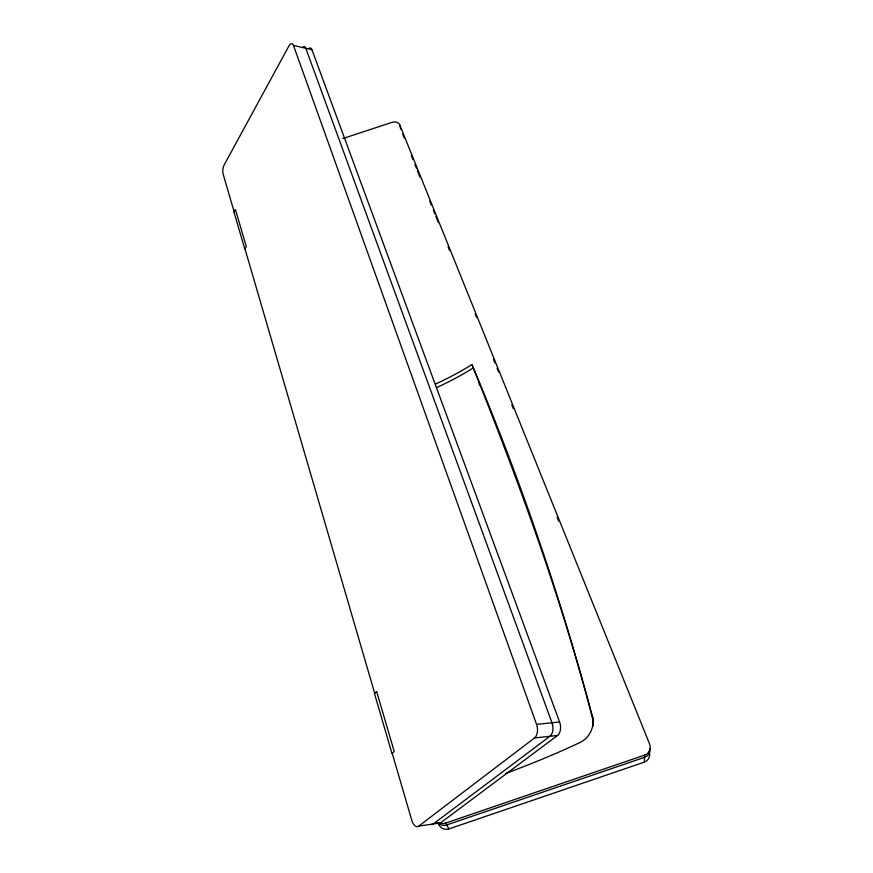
<?xml version="1.0" encoding="UTF-8"?>
<svg xmlns="http://www.w3.org/2000/svg" width="873" height="873" viewBox="0 0 873 873"><rect width="100%" height="100%" fill="white"/><g stroke="black" fill="none" stroke-linecap="round" stroke-linejoin="round"><path stroke-width="1.31" d="M438.235 823.25A8.861 8.512 -82 0 0 448.94 828.914L644.285 762.162L644.689 755.101A9.046 8.544 38.3 0 0 649.588 743.992L399.736 124.839A6.395 4.78 -13.7 0 0 391.901 122.384L342.925 138.534M392.206 753.246L411.892 820.675A9.363 4.867 82.6 0 0 418.702 826.12L534.516 737.969L557.563 735.437A10.203 6.286 81.8 0 0 559.604 721.993L311.956 49.739A7.17 3.197 -78.9 0 0 308.977 48.364M418.702 826.12L440.549 822.879L557.563 735.437M440.156 823.01A9.014 8.665 -80.2 0 0 445.743 823.064L644.689 755.101M534.516 737.969A10.334 6.22 82.2 0 0 536.557 724.361L559.604 721.993M234.171 211.855L223.106 173.967A6.548 2.706 -81.9 0 1 224.23 164.811L288.854 46.083A7.235 3.143 -79.1 0 1 293.459 45.396L311.956 49.739M445.743 823.064L448.94 828.914M435.496 384.044A256.564 197.931 -16.8 0 0 451.516 376.23L456.732 373.437A256.564 197.931 -16.8 0 0 471.955 364.565C520.439 479.179 560.597 597.241 592.756 717.453L592.92 719.865A24.739 24.04 31.5 0 1 593.116 726.216M471.955 364.565C518.344 480.63 561.666 598.551 592.92 719.865M402.715 134.191L404.243 137.989M411.379 155.689L412.907 159.486M414.948 164.55L416.476 168.336M417.501 170.868L420.044 177.197M429.734 201.227L431.262 205.013M433.303 210.077L434.83 213.863M435.845 216.395L438.399 222.724M448.078 246.753L449.606 250.54M475.098 313.778L476.625 317.565M493.452 359.305L494.98 363.092M497.021 368.155L498.548 371.953M511.796 404.832L513.324 408.629M557.17 517.383L558.698 521.181M293.459 45.396L536.557 724.361M244.975 248.881L374.735 693.391M399.736 124.839L400.674 129.139M478.862 381.545L479.55 385.233M431.458 824.538A9.287 4.911 82.3 0 0 433.314 823.948L549.946 736.266A10.247 6.264 81.9 0 0 551.987 722.779L305.823 48.299A7.191 3.176 -79 0 0 303.313 46.684M440.549 822.879A9.254 4.922 82.2 0 1 436.718 822.639M649.097 751.227A8.894 8.403 39.8 0 1 644.285 762.162M650.014 748.51A9.003 8.501 38.8 0 1 644.558 757.349L446.758 824.92A8.97 8.621 -80.8 0 1 438.322 823.086M472.675 368.297A255.44 197.516 -16.8 0 1 457.528 377.136L452.334 379.919A255.44 197.516 -16.8 0 1 436.391 387.699M592.756 717.453A24.859 24.16 30.5 0 1 578.363 743.305L563.129 750.234A776.162 577.228 -18.7 0 1 505.729 773.467M235.448 209.607L234.008 212.128L244.811 249.165L246.306 246.655L235.448 209.607M376.656 691.569L374.495 693.609L391.955 753.464L394.225 751.511L376.656 691.569"/></g></svg>
